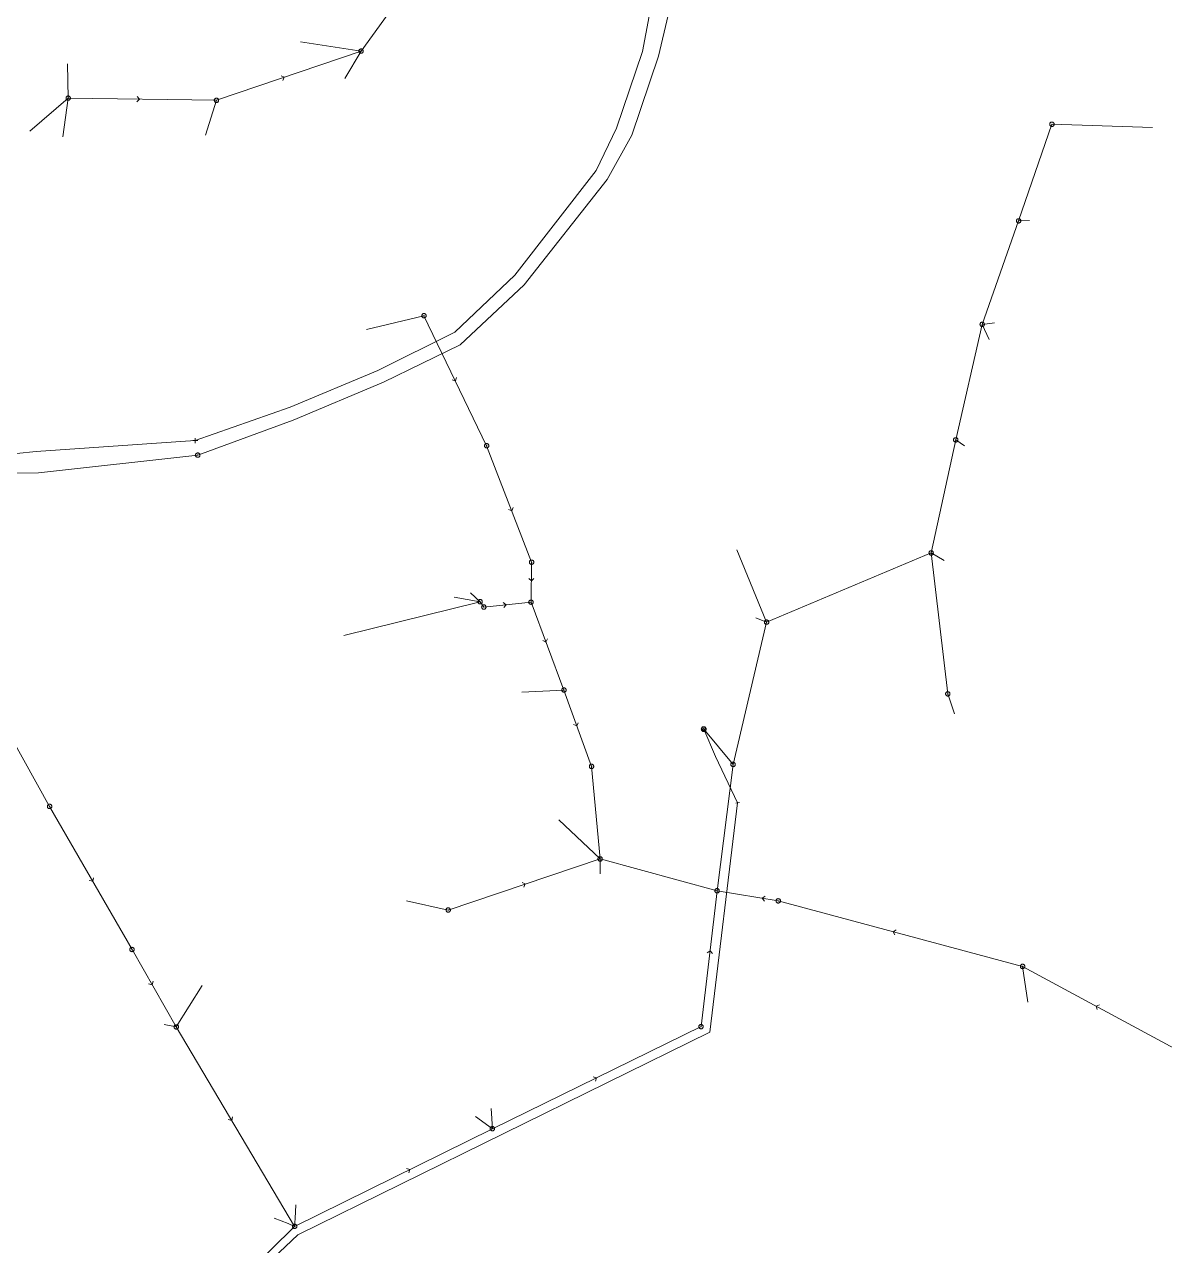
# Model space of a CAD drawing. Header units: metres. Extents: x 25504150 to 25508618, y 6694193 to 6702753.
# Drawn here: x 25507359.3 to 25507598.2, y 6699784.9 to 6700040.9 of the extents above; entities that cross this region are included whole.
import ezdxf

# ---------------------------------------------------------------- set-up
doc = ezdxf.new("R2010")
doc.units = ezdxf.units.M
for name, pattern in [('Paineviemariputket', [0]), ('Paineviemarivarusteet', [0]), ('Psewer_node', [0]), ('Sewer_node', [0]), ('Viemariputket', [0]), ('Viemarivarusteet', [0])]:
    doc.linetypes.add(name, pattern=pattern)
for name, color, linetype, lineweight in [('Paineviemariputket', 7, 'Paineviemariputket', 0), ('Paineviemarivarusteet', 7, 'Paineviemarivarusteet', 0), ('Psewer_node', 7, 'Psewer_node', 0), ('Sewer_node', 7, 'Sewer_node', 0), ('Viemariputket', 7, 'Viemariputket', 0), ('Viemarivarusteet', 7, 'Viemarivarusteet', 0)]:
    doc.layers.add(name, color=color, linetype=linetype, lineweight=lineweight)

msp = doc.modelspace()

# ---------------------------------------------------------------- linework, layer by layer
at = {"layer": 'Paineviemariputket', "color": 1, "linetype": 'Continuous', "lineweight": 15}
for points in [[(25507395.06, 6699953.69, 52.27), (25507414.95, 6699960.71, 0), (25507433.3, 6699968.37, 0), (25507449.44, 6699976.45, 0.32), (25507462.05, 6699988.36, 0.32), (25507479.06, 6700010.3, 0), (25507483.36, 6700019.2, 0), (25507488.78, 6700035.26, 0), (25507492.28, 6700053.85, 0), (25507493.59, 6700064.34, 0), (25507494.17, 6700072.51, 0), (25507496.57, 6700093.15, 0), (25507499.8, 6700111.58, 0), (25507504.94, 6700152.3, 0), (25507509.7, 6700172.82, 0), (25507521.06, 6700192.64, 0), (25507529.71, 6700206.07, 40.26)], [(25507395.58, 6699950.65, 47.49), (25507415.58, 6699957.96, 0), (25507434.49, 6699965.93, 0), (25507450.59, 6699973.75, 0), (25507463.98, 6699986.32, 50.5), (25507463.98, 6699986.32, 0), (25507481.38, 6700008.44, 0), (25507486.55, 6700017.69, 0), (25507492.14, 6700034.26, 0), (25507496.47, 6700052.74, 0), (25507498.53, 6700071.91, 0), (25507501.91, 6700091.27, 0), (25507505.33, 6700110.82, 0), (25507508.29, 6700133.05, 0), (25507510.62, 6700150.89, 0), (25507515.07, 6700170.86, 0), (25507522, 6700182.51, 0), (25507527.52, 6700189.43, 0)], [(25507233.38, 6699895.6, 47.81), (25507243.85, 6699899.39, 0), (25507255.07, 6699906.78, 0.32), (25507264.6, 6699912.88, 0), (25507278.41, 6699920.79, 0), (25507288.74, 6699926.71, 0), (25507300.72, 6699933.25, 0.32), (25507311.56, 6699939.23, 0.32), (25507318.25, 6699942.89, 0), (25507341.04, 6699949.28, 0), (25507361.69, 6699951.4, 0), (25507395.06, 6699953.69, 52.27)], [(25507102.72, 6699765.45, 0), (25507108.91, 6699787.22, 0), (25507125.72, 6699824.2, 0), (25507140.22, 6699840.6, 0), (25507157.37, 6699855.47, 0), (25507177.91, 6699866.81, 0), (25507190.47, 6699873.76, 0), (25507212.43, 6699882.82, 0), (25507221.53, 6699886.9, 0), (25507227.65, 6699889.58, 47.36), (25507230.94, 6699891.02, 0), (25507264.44, 6699908.12, 47.49), (25507270.13, 6699912.04, 0), (25507280.98, 6699919.52, 0), (25507300.56, 6699928.84, 0), (25507312.79, 6699935.78, 0), (25507319.99, 6699939.74, 0), (25507328.61, 6699942.52, 0), (25507341.04, 6699946.53, 0), (25507351.62, 6699946.72, 0), (25507355.24, 6699946.86, 0), (25507362.21, 6699946.91, 0), (25507395.58, 6699950.65, 0)], [(25507501.61, 6699893.21, -45.72), (25507504.06, 6699887.48, 0), (25507508.72, 6699877.76, 0)], [(25507363.88, 6699352.1, 48.2), (25507380, 6699367.97, 0), (25507402.26, 6699403.8, 0), (25507403.92, 6699433.16, 0), (25507397.81, 6699476.46, 0), (25507398.26, 6699480.4, 0), (25507389.92, 6699537.78, 0), (25507383.1, 6699572.03, 0), (25507397.74, 6699605.04, 0), (25507387.76, 6699652.3, 0), (25507392.82, 6699694.36, 0), (25507397.68, 6699734.84, 0), (25507402.36, 6699773.8, 0), (25507416.56, 6699787.21, 0), (25507502.89, 6699829.72, 0), (25507508.72, 6699877.76, 1.5)]]:
    msp.add_polyline3d(points, dxfattribs=at)
at = {"layer": 'Paineviemarivarusteet', "color": 32, "true_color": 0xb46600}
for p in [(25507395.58, 6699950.65), (25507501.61, 6699893.21)]:
    msp.add_point(p, dxfattribs=at)
at = {"layer": 'Paineviemarivarusteet', "color": 1}
msp.add_point((25507508.72, 6699877.76, 1.5), dxfattribs=at)
at = {"layer": 'Psewer_node', "color": 14, "linetype": 'Continuous', "true_color": 0xa60000}
for p, q in [((25507501.16, 6699893.43), (25507502.03, 6699893.49)), ((25507501.64, 6699892.71), (25507501.16, 6699893.43)), ((25507502.03, 6699893.49), (25507501.64, 6699892.71))]:
    msp.add_line(p, q, dxfattribs=at)
at = {"layer": 'Psewer_node', "color": 18, "linetype": 'Continuous', "true_color": 0x4c0000}
msp.add_line((25507509.09, 6699877.82, 1.5), (25507508.35, 6699877.7, 1.5), dxfattribs=at)
at = {"layer": 'Psewer_node', "color": 18, "linetype": 'Continuous', "true_color": 0x4c0000, "flags": 128}
msp.add_lwpolyline([(25507396.04, 6699950.65), (25507396.03, 6699950.72), (25507396.02, 6699950.79), (25507395.99, 6699950.86), (25507395.95, 6699950.92), (25507395.91, 6699950.98), (25507395.85, 6699951.02), (25507395.79, 6699951.06), (25507395.72, 6699951.09), (25507395.65, 6699951.1), (25507395.58, 6699951.11), (25507395.51, 6699951.1), (25507395.44, 6699951.09), (25507395.37, 6699951.06), (25507395.31, 6699951.02), (25507395.25, 6699950.98), (25507395.21, 6699950.92), (25507395.17, 6699950.86), (25507395.14, 6699950.79), (25507395.13, 6699950.72), (25507395.12, 6699950.65), (25507395.13, 6699950.58), (25507395.14, 6699950.51), (25507395.17, 6699950.44), (25507395.21, 6699950.38), (25507395.25, 6699950.32), (25507395.31, 6699950.28), (25507395.37, 6699950.24), (25507395.44, 6699950.21), (25507395.51, 6699950.2), (25507395.58, 6699950.19), (25507395.65, 6699950.2), (25507395.72, 6699950.21), (25507395.79, 6699950.24), (25507395.85, 6699950.28), (25507395.91, 6699950.32), (25507395.95, 6699950.38), (25507395.99, 6699950.44), (25507396.02, 6699950.51), (25507396.03, 6699950.58)], close=True, dxfattribs=at)
at = {"layer": 'Psewer_node', "color": 14, "linetype": 'Continuous', "true_color": 0xa60000, "flags": 128}
msp.add_lwpolyline([(25507502.11, 6699893.21), (25507502.1, 6699893.29), (25507502.09, 6699893.36), (25507502.06, 6699893.44), (25507502.01, 6699893.5), (25507501.96, 6699893.56), (25507501.9, 6699893.61), (25507501.84, 6699893.66), (25507501.76, 6699893.69), (25507501.69, 6699893.7), (25507501.61, 6699893.71), (25507501.53, 6699893.7), (25507501.46, 6699893.69), (25507501.38, 6699893.66), (25507501.32, 6699893.61), (25507501.26, 6699893.56), (25507501.21, 6699893.5), (25507501.16, 6699893.44), (25507501.13, 6699893.36), (25507501.12, 6699893.29), (25507501.11, 6699893.21), (25507501.12, 6699893.13), (25507501.13, 6699893.06), (25507501.16, 6699892.98), (25507501.21, 6699892.92), (25507501.26, 6699892.86), (25507501.32, 6699892.81), (25507501.38, 6699892.76), (25507501.46, 6699892.73), (25507501.53, 6699892.72), (25507501.61, 6699892.71), (25507501.69, 6699892.72), (25507501.76, 6699892.73), (25507501.84, 6699892.76), (25507501.9, 6699892.81), (25507501.96, 6699892.86), (25507502.01, 6699892.92), (25507502.06, 6699892.98), (25507502.09, 6699893.06), (25507502.1, 6699893.13)], close=True, dxfattribs=at)
at = {"layer": 'Sewer_node', "color": 46, "linetype": 'Continuous', "true_color": 0x7f5f00}
for p, q in [((25507395.05, 6699954.19, 52.27), (25507395.07, 6699953.14, 52.27)), ((25507395.59, 6699953.71, 52.27), (25507394.54, 6699953.69, 52.27))]:
    msp.add_line(p, q, dxfattribs=at)
at = {"layer": 'Sewer_node', "color": 46, "linetype": 'Continuous', "true_color": 0x7f5f00, "flags": 128}
for points, elevation in [([(25507430.25, 6700035.33), (25507430.24, 6700035.4), (25507430.23, 6700035.47), (25507430.2, 6700035.54), (25507430.16, 6700035.6), (25507430.12, 6700035.66), (25507430.06, 6700035.7), (25507430, 6700035.74), (25507429.93, 6700035.77), (25507429.86, 6700035.78), (25507429.79, 6700035.79), (25507429.72, 6700035.78), (25507429.65, 6700035.77), (25507429.58, 6700035.74), (25507429.52, 6700035.7), (25507429.46, 6700035.66), (25507429.42, 6700035.6), (25507429.38, 6700035.54), (25507429.35, 6700035.47), (25507429.34, 6700035.4), (25507429.33, 6700035.33), (25507429.34, 6700035.26), (25507429.35, 6700035.19), (25507429.38, 6700035.12), (25507429.42, 6700035.06), (25507429.46, 6700035), (25507429.52, 6700034.96), (25507429.58, 6700034.92), (25507429.65, 6700034.89), (25507429.72, 6700034.88), (25507429.79, 6700034.87), (25507429.86, 6700034.88), (25507429.93, 6700034.89), (25507430, 6700034.92), (25507430.06, 6700034.96), (25507430.12, 6700035), (25507430.16, 6700035.06), (25507430.2, 6700035.12), (25507430.23, 6700035.19), (25507430.24, 6700035.26)], 100), ([(25507368.89, 6700025.48), (25507368.88, 6700025.55), (25507368.87, 6700025.62), (25507368.84, 6700025.69), (25507368.8, 6700025.75), (25507368.76, 6700025.81), (25507368.7, 6700025.85), (25507368.64, 6700025.89), (25507368.57, 6700025.92), (25507368.5, 6700025.93), (25507368.43, 6700025.94), (25507368.36, 6700025.93), (25507368.29, 6700025.92), (25507368.22, 6700025.89), (25507368.16, 6700025.85), (25507368.1, 6700025.81), (25507368.06, 6700025.75), (25507368.02, 6700025.69), (25507367.99, 6700025.62), (25507367.98, 6700025.55), (25507367.97, 6700025.48), (25507367.98, 6700025.41), (25507367.99, 6700025.34), (25507368.02, 6700025.27), (25507368.06, 6700025.21), (25507368.1, 6700025.15), (25507368.16, 6700025.11), (25507368.22, 6700025.07), (25507368.29, 6700025.04), (25507368.36, 6700025.03), (25507368.43, 6700025.02), (25507368.5, 6700025.03), (25507368.57, 6700025.04), (25507368.64, 6700025.07), (25507368.7, 6700025.11), (25507368.76, 6700025.15), (25507368.8, 6700025.21), (25507368.84, 6700025.27), (25507368.87, 6700025.34), (25507368.88, 6700025.41)], 100), ([(25507399.96, 6700025.02), (25507399.95, 6700025.09), (25507399.94, 6700025.16), (25507399.91, 6700025.23), (25507399.87, 6700025.29), (25507399.83, 6700025.35), (25507399.77, 6700025.39), (25507399.71, 6700025.43), (25507399.64, 6700025.46), (25507399.57, 6700025.47), (25507399.5, 6700025.48), (25507399.43, 6700025.47), (25507399.36, 6700025.46), (25507399.29, 6700025.43), (25507399.23, 6700025.39), (25507399.17, 6700025.35), (25507399.13, 6700025.29), (25507399.09, 6700025.23), (25507399.06, 6700025.16), (25507399.05, 6700025.09), (25507399.04, 6700025.02), (25507399.05, 6700024.95), (25507399.06, 6700024.88), (25507399.09, 6700024.81), (25507399.13, 6700024.75), (25507399.17, 6700024.69), (25507399.23, 6700024.65), (25507399.29, 6700024.61), (25507399.36, 6700024.58), (25507399.43, 6700024.57), (25507399.5, 6700024.56), (25507399.57, 6700024.57), (25507399.64, 6700024.58), (25507399.71, 6700024.61), (25507399.77, 6700024.65), (25507399.83, 6700024.69), (25507399.87, 6700024.75), (25507399.91, 6700024.81), (25507399.94, 6700024.88), (25507399.95, 6700024.95)], 100), ([(25507575.04, 6700020), (25507575.03, 6700020.07), (25507575.02, 6700020.14), (25507574.99, 6700020.21), (25507574.95, 6700020.27), (25507574.91, 6700020.33), (25507574.85, 6700020.37), (25507574.79, 6700020.41), (25507574.72, 6700020.44), (25507574.65, 6700020.45), (25507574.58, 6700020.46), (25507574.51, 6700020.45), (25507574.44, 6700020.44), (25507574.37, 6700020.41), (25507574.31, 6700020.37), (25507574.25, 6700020.33), (25507574.21, 6700020.27), (25507574.17, 6700020.21), (25507574.14, 6700020.14), (25507574.13, 6700020.07), (25507574.12, 6700020), (25507574.13, 6700019.93), (25507574.14, 6700019.86), (25507574.17, 6700019.79), (25507574.21, 6700019.73), (25507574.25, 6700019.67), (25507574.31, 6700019.63), (25507574.37, 6700019.59), (25507574.44, 6700019.56), (25507574.51, 6700019.55), (25507574.58, 6700019.54), (25507574.65, 6700019.55), (25507574.72, 6700019.56), (25507574.79, 6700019.59), (25507574.85, 6700019.63), (25507574.91, 6700019.67), (25507574.95, 6700019.73), (25507574.99, 6700019.79), (25507575.02, 6700019.86), (25507575.03, 6700019.93)], 45.11), ([(25507568.07, 6699999.75), (25507568.06, 6699999.82), (25507568.05, 6699999.89), (25507568.02, 6699999.96), (25507567.98, 6700000.02), (25507567.94, 6700000.08), (25507567.88, 6700000.12), (25507567.82, 6700000.16), (25507567.75, 6700000.19), (25507567.68, 6700000.2), (25507567.61, 6700000.21), (25507567.54, 6700000.2), (25507567.47, 6700000.19), (25507567.4, 6700000.16), (25507567.34, 6700000.12), (25507567.28, 6700000.08), (25507567.24, 6700000.02), (25507567.2, 6699999.96), (25507567.17, 6699999.89), (25507567.16, 6699999.82), (25507567.15, 6699999.75), (25507567.16, 6699999.68), (25507567.17, 6699999.61), (25507567.2, 6699999.54), (25507567.24, 6699999.48), (25507567.28, 6699999.42), (25507567.34, 6699999.38), (25507567.4, 6699999.34), (25507567.47, 6699999.31), (25507567.54, 6699999.3), (25507567.61, 6699999.29), (25507567.68, 6699999.3), (25507567.75, 6699999.31), (25507567.82, 6699999.34), (25507567.88, 6699999.38), (25507567.94, 6699999.42), (25507567.98, 6699999.48), (25507568.02, 6699999.54), (25507568.05, 6699999.61), (25507568.06, 6699999.68)], 43.63), ([(25507443.45, 6699979.86), (25507443.44, 6699979.93), (25507443.43, 6699980), (25507443.4, 6699980.07), (25507443.36, 6699980.13), (25507443.32, 6699980.19), (25507443.26, 6699980.23), (25507443.2, 6699980.27), (25507443.13, 6699980.3), (25507443.06, 6699980.31), (25507442.99, 6699980.32), (25507442.92, 6699980.31), (25507442.85, 6699980.3), (25507442.78, 6699980.27), (25507442.72, 6699980.23), (25507442.66, 6699980.19), (25507442.62, 6699980.13), (25507442.58, 6699980.07), (25507442.55, 6699980), (25507442.54, 6699979.93), (25507442.53, 6699979.86), (25507442.54, 6699979.79), (25507442.55, 6699979.72), (25507442.58, 6699979.65), (25507442.62, 6699979.59), (25507442.66, 6699979.53), (25507442.72, 6699979.49), (25507442.78, 6699979.45), (25507442.85, 6699979.42), (25507442.92, 6699979.41), (25507442.99, 6699979.4), (25507443.06, 6699979.41), (25507443.13, 6699979.42), (25507443.2, 6699979.45), (25507443.26, 6699979.49), (25507443.32, 6699979.53), (25507443.36, 6699979.59), (25507443.4, 6699979.65), (25507443.43, 6699979.72), (25507443.44, 6699979.79)], 100), ([(25507560.43, 6699978.06), (25507560.42, 6699978.13), (25507560.41, 6699978.2), (25507560.38, 6699978.27), (25507560.34, 6699978.33), (25507560.3, 6699978.39), (25507560.24, 6699978.43), (25507560.18, 6699978.47), (25507560.11, 6699978.5), (25507560.04, 6699978.51), (25507559.97, 6699978.52), (25507559.9, 6699978.51), (25507559.83, 6699978.5), (25507559.76, 6699978.47), (25507559.7, 6699978.43), (25507559.64, 6699978.39), (25507559.6, 6699978.33), (25507559.56, 6699978.27), (25507559.53, 6699978.2), (25507559.52, 6699978.13), (25507559.51, 6699978.06), (25507559.52, 6699977.99), (25507559.53, 6699977.92), (25507559.56, 6699977.85), (25507559.6, 6699977.79), (25507559.64, 6699977.73), (25507559.7, 6699977.69), (25507559.76, 6699977.65), (25507559.83, 6699977.62), (25507559.9, 6699977.61), (25507559.97, 6699977.6), (25507560.04, 6699977.61), (25507560.11, 6699977.62), (25507560.18, 6699977.65), (25507560.24, 6699977.69), (25507560.3, 6699977.73), (25507560.34, 6699977.79), (25507560.38, 6699977.85), (25507560.41, 6699977.92), (25507560.42, 6699977.99)], 42.84), ([(25507554.89, 6699953.84), (25507554.88, 6699953.91), (25507554.87, 6699953.98), (25507554.84, 6699954.05), (25507554.8, 6699954.11), (25507554.76, 6699954.17), (25507554.7, 6699954.21), (25507554.64, 6699954.25), (25507554.57, 6699954.28), (25507554.5, 6699954.29), (25507554.43, 6699954.3), (25507554.36, 6699954.29), (25507554.29, 6699954.28), (25507554.22, 6699954.25), (25507554.16, 6699954.21), (25507554.1, 6699954.17), (25507554.06, 6699954.11), (25507554.02, 6699954.05), (25507553.99, 6699953.98), (25507553.98, 6699953.91), (25507553.97, 6699953.84), (25507553.98, 6699953.77), (25507553.99, 6699953.7), (25507554.02, 6699953.63), (25507554.06, 6699953.57), (25507554.1, 6699953.51), (25507554.16, 6699953.47), (25507554.22, 6699953.43), (25507554.29, 6699953.4), (25507554.36, 6699953.39), (25507554.43, 6699953.38), (25507554.5, 6699953.39), (25507554.57, 6699953.4), (25507554.64, 6699953.43), (25507554.7, 6699953.47), (25507554.76, 6699953.51), (25507554.8, 6699953.57), (25507554.84, 6699953.63), (25507554.87, 6699953.7), (25507554.88, 6699953.77)], 43.15), ([(25507456.58, 6699952.62), (25507456.57, 6699952.69), (25507456.56, 6699952.76), (25507456.53, 6699952.83), (25507456.49, 6699952.89), (25507456.45, 6699952.95), (25507456.39, 6699952.99), (25507456.33, 6699953.03), (25507456.26, 6699953.06), (25507456.19, 6699953.07), (25507456.12, 6699953.08), (25507456.05, 6699953.07), (25507455.98, 6699953.06), (25507455.91, 6699953.03), (25507455.85, 6699952.99), (25507455.79, 6699952.95), (25507455.75, 6699952.89), (25507455.71, 6699952.83), (25507455.68, 6699952.76), (25507455.67, 6699952.69), (25507455.66, 6699952.62), (25507455.67, 6699952.55), (25507455.68, 6699952.48), (25507455.71, 6699952.41), (25507455.75, 6699952.35), (25507455.79, 6699952.29), (25507455.85, 6699952.25), (25507455.91, 6699952.21), (25507455.98, 6699952.18), (25507456.05, 6699952.17), (25507456.12, 6699952.16), (25507456.19, 6699952.17), (25507456.26, 6699952.18), (25507456.33, 6699952.21), (25507456.39, 6699952.25), (25507456.45, 6699952.29), (25507456.49, 6699952.35), (25507456.53, 6699952.41), (25507456.56, 6699952.48), (25507456.57, 6699952.55)], 100), ([(25507466, 6699928.2), (25507465.99, 6699928.27), (25507465.98, 6699928.34), (25507465.95, 6699928.41), (25507465.91, 6699928.47), (25507465.87, 6699928.53), (25507465.81, 6699928.57), (25507465.75, 6699928.61), (25507465.68, 6699928.64), (25507465.61, 6699928.65), (25507465.54, 6699928.66), (25507465.47, 6699928.65), (25507465.4, 6699928.64), (25507465.33, 6699928.61), (25507465.27, 6699928.57), (25507465.21, 6699928.53), (25507465.17, 6699928.47), (25507465.13, 6699928.41), (25507465.1, 6699928.34), (25507465.09, 6699928.27), (25507465.08, 6699928.2), (25507465.09, 6699928.13), (25507465.1, 6699928.06), (25507465.13, 6699927.99), (25507465.17, 6699927.93), (25507465.21, 6699927.87), (25507465.27, 6699927.83), (25507465.33, 6699927.79), (25507465.4, 6699927.76), (25507465.47, 6699927.75), (25507465.54, 6699927.74), (25507465.61, 6699927.75), (25507465.68, 6699927.76), (25507465.75, 6699927.79), (25507465.81, 6699927.83), (25507465.87, 6699927.87), (25507465.91, 6699927.93), (25507465.95, 6699927.99), (25507465.98, 6699928.06), (25507465.99, 6699928.13)], 100), ([(25507549.74, 6699930.14), (25507549.73, 6699930.21), (25507549.72, 6699930.28), (25507549.69, 6699930.35), (25507549.65, 6699930.41), (25507549.61, 6699930.47), (25507549.55, 6699930.51), (25507549.49, 6699930.55), (25507549.42, 6699930.58), (25507549.35, 6699930.59), (25507549.28, 6699930.6), (25507549.21, 6699930.59), (25507549.14, 6699930.58), (25507549.07, 6699930.55), (25507549.01, 6699930.51), (25507548.95, 6699930.47), (25507548.91, 6699930.41), (25507548.87, 6699930.35), (25507548.84, 6699930.28), (25507548.83, 6699930.21), (25507548.82, 6699930.14), (25507548.83, 6699930.07), (25507548.84, 6699930), (25507548.87, 6699929.93), (25507548.91, 6699929.87), (25507548.95, 6699929.81), (25507549.01, 6699929.77), (25507549.07, 6699929.73), (25507549.14, 6699929.7), (25507549.21, 6699929.69), (25507549.28, 6699929.68), (25507549.35, 6699929.69), (25507549.42, 6699929.7), (25507549.49, 6699929.73), (25507549.55, 6699929.77), (25507549.61, 6699929.81), (25507549.65, 6699929.87), (25507549.69, 6699929.93), (25507549.72, 6699930), (25507549.73, 6699930.07)], 43.74), ([(25507455.21, 6699919.91), (25507455.2, 6699919.98), (25507455.19, 6699920.05), (25507455.16, 6699920.12), (25507455.12, 6699920.18), (25507455.08, 6699920.24), (25507455.02, 6699920.28), (25507454.96, 6699920.32), (25507454.89, 6699920.35), (25507454.82, 6699920.36), (25507454.75, 6699920.37), (25507454.68, 6699920.36), (25507454.61, 6699920.35), (25507454.54, 6699920.32), (25507454.48, 6699920.28), (25507454.42, 6699920.24), (25507454.38, 6699920.18), (25507454.34, 6699920.12), (25507454.31, 6699920.05), (25507454.3, 6699919.98), (25507454.29, 6699919.91), (25507454.3, 6699919.84), (25507454.31, 6699919.77), (25507454.34, 6699919.7), (25507454.38, 6699919.64), (25507454.42, 6699919.58), (25507454.48, 6699919.54), (25507454.54, 6699919.5), (25507454.61, 6699919.47), (25507454.68, 6699919.46), (25507454.75, 6699919.45), (25507454.82, 6699919.46), (25507454.89, 6699919.47), (25507454.96, 6699919.5), (25507455.02, 6699919.54), (25507455.08, 6699919.58), (25507455.12, 6699919.64), (25507455.16, 6699919.7), (25507455.19, 6699919.77), (25507455.2, 6699919.84)], 49.02), ([(25507455.99, 6699918.8), (25507455.98, 6699918.87), (25507455.97, 6699918.94), (25507455.94, 6699919.01), (25507455.9, 6699919.07), (25507455.86, 6699919.13), (25507455.8, 6699919.17), (25507455.74, 6699919.21), (25507455.67, 6699919.24), (25507455.6, 6699919.25), (25507455.53, 6699919.26), (25507455.46, 6699919.25), (25507455.39, 6699919.24), (25507455.32, 6699919.21), (25507455.26, 6699919.17), (25507455.2, 6699919.13), (25507455.16, 6699919.07), (25507455.12, 6699919.01), (25507455.09, 6699918.94), (25507455.08, 6699918.87), (25507455.07, 6699918.8), (25507455.08, 6699918.73), (25507455.09, 6699918.66), (25507455.12, 6699918.59), (25507455.16, 6699918.53), (25507455.2, 6699918.47), (25507455.26, 6699918.43), (25507455.32, 6699918.39), (25507455.39, 6699918.36), (25507455.46, 6699918.35), (25507455.53, 6699918.34), (25507455.6, 6699918.35), (25507455.67, 6699918.36), (25507455.74, 6699918.39), (25507455.8, 6699918.43), (25507455.86, 6699918.47), (25507455.9, 6699918.53), (25507455.94, 6699918.59), (25507455.97, 6699918.66), (25507455.98, 6699918.73)], 49.65), ([(25507465.88, 6699919.82), (25507465.87, 6699919.89), (25507465.86, 6699919.96), (25507465.83, 6699920.03), (25507465.79, 6699920.09), (25507465.75, 6699920.15), (25507465.69, 6699920.19), (25507465.63, 6699920.23), (25507465.56, 6699920.26), (25507465.49, 6699920.27), (25507465.42, 6699920.28), (25507465.35, 6699920.27), (25507465.28, 6699920.26), (25507465.21, 6699920.23), (25507465.15, 6699920.19), (25507465.09, 6699920.15), (25507465.05, 6699920.09), (25507465.01, 6699920.03), (25507464.98, 6699919.96), (25507464.97, 6699919.89), (25507464.96, 6699919.82), (25507464.97, 6699919.75), (25507464.98, 6699919.68), (25507465.01, 6699919.61), (25507465.05, 6699919.55), (25507465.09, 6699919.49), (25507465.15, 6699919.45), (25507465.21, 6699919.41), (25507465.28, 6699919.38), (25507465.35, 6699919.37), (25507465.42, 6699919.36), (25507465.49, 6699919.37), (25507465.56, 6699919.38), (25507465.63, 6699919.41), (25507465.69, 6699919.45), (25507465.75, 6699919.49), (25507465.79, 6699919.55), (25507465.83, 6699919.61), (25507465.86, 6699919.68), (25507465.87, 6699919.75)], 100), ([(25507515.25, 6699915.64), (25507515.24, 6699915.71), (25507515.23, 6699915.78), (25507515.2, 6699915.85), (25507515.16, 6699915.91), (25507515.12, 6699915.97), (25507515.06, 6699916.01), (25507515, 6699916.05), (25507514.93, 6699916.08), (25507514.86, 6699916.09), (25507514.79, 6699916.1), (25507514.72, 6699916.09), (25507514.65, 6699916.08), (25507514.58, 6699916.05), (25507514.52, 6699916.01), (25507514.46, 6699915.97), (25507514.42, 6699915.91), (25507514.38, 6699915.85), (25507514.35, 6699915.78), (25507514.34, 6699915.71), (25507514.33, 6699915.64), (25507514.34, 6699915.57), (25507514.35, 6699915.5), (25507514.38, 6699915.43), (25507514.42, 6699915.37), (25507514.46, 6699915.31), (25507514.52, 6699915.27), (25507514.58, 6699915.23), (25507514.65, 6699915.2), (25507514.72, 6699915.19), (25507514.79, 6699915.18), (25507514.86, 6699915.19), (25507514.93, 6699915.2), (25507515, 6699915.23), (25507515.06, 6699915.27), (25507515.12, 6699915.31), (25507515.16, 6699915.37), (25507515.2, 6699915.43), (25507515.23, 6699915.5), (25507515.24, 6699915.57)], 43.59), ([(25507472.78, 6699901.41), (25507472.77, 6699901.48), (25507472.76, 6699901.55), (25507472.73, 6699901.62), (25507472.69, 6699901.68), (25507472.65, 6699901.74), (25507472.59, 6699901.78), (25507472.53, 6699901.82), (25507472.46, 6699901.85), (25507472.39, 6699901.86), (25507472.32, 6699901.87), (25507472.25, 6699901.86), (25507472.18, 6699901.85), (25507472.11, 6699901.82), (25507472.05, 6699901.78), (25507471.99, 6699901.74), (25507471.95, 6699901.68), (25507471.91, 6699901.62), (25507471.88, 6699901.55), (25507471.87, 6699901.48), (25507471.86, 6699901.41), (25507471.87, 6699901.34), (25507471.88, 6699901.27), (25507471.91, 6699901.2), (25507471.95, 6699901.14), (25507471.99, 6699901.08), (25507472.05, 6699901.04), (25507472.11, 6699901), (25507472.18, 6699900.97), (25507472.25, 6699900.96), (25507472.32, 6699900.95), (25507472.39, 6699900.96), (25507472.46, 6699900.97), (25507472.53, 6699901), (25507472.59, 6699901.04), (25507472.65, 6699901.08), (25507472.69, 6699901.14), (25507472.73, 6699901.2), (25507472.76, 6699901.27), (25507472.77, 6699901.34)], 47.48), ([(25507553.22, 6699900.6), (25507553.21, 6699900.67), (25507553.2, 6699900.74), (25507553.17, 6699900.81), (25507553.13, 6699900.87), (25507553.09, 6699900.93), (25507553.03, 6699900.97), (25507552.97, 6699901.01), (25507552.9, 6699901.04), (25507552.83, 6699901.05), (25507552.76, 6699901.06), (25507552.69, 6699901.05), (25507552.62, 6699901.04), (25507552.55, 6699901.01), (25507552.49, 6699900.97), (25507552.43, 6699900.93), (25507552.39, 6699900.87), (25507552.35, 6699900.81), (25507552.32, 6699900.74), (25507552.31, 6699900.67), (25507552.3, 6699900.6), (25507552.31, 6699900.53), (25507552.32, 6699900.46), (25507552.35, 6699900.39), (25507552.39, 6699900.33), (25507552.43, 6699900.27), (25507552.49, 6699900.23), (25507552.55, 6699900.19), (25507552.62, 6699900.16), (25507552.69, 6699900.15), (25507552.76, 6699900.14), (25507552.83, 6699900.15), (25507552.9, 6699900.16), (25507552.97, 6699900.19), (25507553.03, 6699900.23), (25507553.09, 6699900.27), (25507553.13, 6699900.33), (25507553.17, 6699900.39), (25507553.2, 6699900.46), (25507553.21, 6699900.53)], 45.12), ([(25507478.56, 6699885.39), (25507478.55, 6699885.46), (25507478.54, 6699885.53), (25507478.51, 6699885.6), (25507478.47, 6699885.66), (25507478.43, 6699885.72), (25507478.37, 6699885.76), (25507478.31, 6699885.8), (25507478.24, 6699885.83), (25507478.17, 6699885.84), (25507478.1, 6699885.85), (25507478.03, 6699885.84), (25507477.96, 6699885.83), (25507477.89, 6699885.8), (25507477.83, 6699885.76), (25507477.77, 6699885.72), (25507477.73, 6699885.66), (25507477.69, 6699885.6), (25507477.66, 6699885.53), (25507477.65, 6699885.46), (25507477.64, 6699885.39), (25507477.65, 6699885.32), (25507477.66, 6699885.25), (25507477.69, 6699885.18), (25507477.73, 6699885.12), (25507477.77, 6699885.06), (25507477.83, 6699885.02), (25507477.89, 6699884.98), (25507477.96, 6699884.95), (25507478.03, 6699884.94), (25507478.1, 6699884.93), (25507478.17, 6699884.94), (25507478.24, 6699884.95), (25507478.31, 6699884.98), (25507478.37, 6699885.02), (25507478.43, 6699885.06), (25507478.47, 6699885.12), (25507478.51, 6699885.18), (25507478.54, 6699885.25), (25507478.55, 6699885.32)], 46.53), ([(25507508.23, 6699885.81), (25507508.22, 6699885.88), (25507508.21, 6699885.96), (25507508.18, 6699886.02), (25507508.14, 6699886.09), (25507508.09, 6699886.14), (25507508.04, 6699886.19), (25507507.97, 6699886.23), (25507507.91, 6699886.26), (25507507.83, 6699886.27), (25507507.76, 6699886.28), (25507507.69, 6699886.27), (25507507.61, 6699886.26), (25507507.55, 6699886.23), (25507507.48, 6699886.19), (25507507.43, 6699886.14), (25507507.38, 6699886.09), (25507507.34, 6699886.02), (25507507.31, 6699885.96), (25507507.3, 6699885.88), (25507507.29, 6699885.81), (25507507.3, 6699885.74), (25507507.31, 6699885.66), (25507507.34, 6699885.6), (25507507.38, 6699885.53), (25507507.43, 6699885.48), (25507507.48, 6699885.43), (25507507.55, 6699885.39), (25507507.61, 6699885.36), (25507507.69, 6699885.35), (25507507.76, 6699885.34), (25507507.83, 6699885.35), (25507507.91, 6699885.36), (25507507.97, 6699885.39), (25507508.04, 6699885.43), (25507508.09, 6699885.48), (25507508.14, 6699885.53), (25507508.18, 6699885.6), (25507508.21, 6699885.66), (25507508.22, 6699885.74)], 45.68), ([(25507365, 6699877.01), (25507364.99, 6699877.08), (25507364.98, 6699877.16), (25507364.95, 6699877.22), (25507364.91, 6699877.29), (25507364.86, 6699877.34), (25507364.81, 6699877.39), (25507364.74, 6699877.43), (25507364.68, 6699877.46), (25507364.6, 6699877.47), (25507364.53, 6699877.48), (25507364.46, 6699877.47), (25507364.38, 6699877.46), (25507364.32, 6699877.43), (25507364.25, 6699877.39), (25507364.2, 6699877.34), (25507364.15, 6699877.29), (25507364.11, 6699877.22), (25507364.08, 6699877.16), (25507364.07, 6699877.08), (25507364.06, 6699877.01), (25507364.07, 6699876.94), (25507364.08, 6699876.86), (25507364.11, 6699876.8), (25507364.15, 6699876.73), (25507364.2, 6699876.68), (25507364.25, 6699876.63), (25507364.32, 6699876.59), (25507364.38, 6699876.56), (25507364.46, 6699876.55), (25507364.53, 6699876.54), (25507364.6, 6699876.55), (25507364.68, 6699876.56), (25507364.74, 6699876.59), (25507364.81, 6699876.63), (25507364.86, 6699876.68), (25507364.91, 6699876.73), (25507364.95, 6699876.8), (25507364.98, 6699876.86), (25507364.99, 6699876.94)], 100), ([(25507480.36, 6699866), (25507480.35, 6699866.07), (25507480.34, 6699866.14), (25507480.31, 6699866.21), (25507480.27, 6699866.27), (25507480.23, 6699866.33), (25507480.17, 6699866.37), (25507480.11, 6699866.41), (25507480.04, 6699866.44), (25507479.97, 6699866.45), (25507479.9, 6699866.46), (25507479.83, 6699866.45), (25507479.76, 6699866.44), (25507479.69, 6699866.41), (25507479.63, 6699866.37), (25507479.57, 6699866.33), (25507479.53, 6699866.27), (25507479.49, 6699866.21), (25507479.46, 6699866.14), (25507479.45, 6699866.07), (25507479.44, 6699866), (25507479.45, 6699865.93), (25507479.46, 6699865.86), (25507479.49, 6699865.79), (25507479.53, 6699865.73), (25507479.57, 6699865.67), (25507479.63, 6699865.63), (25507479.69, 6699865.59), (25507479.76, 6699865.56), (25507479.83, 6699865.55), (25507479.9, 6699865.54), (25507479.97, 6699865.55), (25507480.04, 6699865.56), (25507480.11, 6699865.59), (25507480.17, 6699865.63), (25507480.23, 6699865.67), (25507480.27, 6699865.73), (25507480.31, 6699865.79), (25507480.34, 6699865.86), (25507480.35, 6699865.93)], 45.63), ([(25507504.87, 6699859.33), (25507504.86, 6699859.4), (25507504.85, 6699859.47), (25507504.82, 6699859.54), (25507504.78, 6699859.6), (25507504.74, 6699859.66), (25507504.68, 6699859.7), (25507504.62, 6699859.74), (25507504.55, 6699859.77), (25507504.48, 6699859.78), (25507504.41, 6699859.79), (25507504.34, 6699859.78), (25507504.27, 6699859.77), (25507504.2, 6699859.74), (25507504.14, 6699859.7), (25507504.08, 6699859.66), (25507504.04, 6699859.6), (25507504, 6699859.54), (25507503.97, 6699859.47), (25507503.96, 6699859.4), (25507503.95, 6699859.33), (25507503.96, 6699859.26), (25507503.97, 6699859.19), (25507504, 6699859.12), (25507504.04, 6699859.06), (25507504.08, 6699859), (25507504.14, 6699858.96), (25507504.2, 6699858.92), (25507504.27, 6699858.89), (25507504.34, 6699858.88), (25507504.41, 6699858.87), (25507504.48, 6699858.88), (25507504.55, 6699858.89), (25507504.62, 6699858.92), (25507504.68, 6699858.96), (25507504.74, 6699859), (25507504.78, 6699859.06), (25507504.82, 6699859.12), (25507504.85, 6699859.19), (25507504.86, 6699859.26)], 45.38), ([(25507517.69, 6699857.21), (25507517.68, 6699857.28), (25507517.67, 6699857.35), (25507517.64, 6699857.42), (25507517.6, 6699857.48), (25507517.56, 6699857.54), (25507517.5, 6699857.58), (25507517.44, 6699857.62), (25507517.37, 6699857.65), (25507517.3, 6699857.66), (25507517.23, 6699857.67), (25507517.16, 6699857.66), (25507517.09, 6699857.65), (25507517.02, 6699857.62), (25507516.96, 6699857.58), (25507516.9, 6699857.54), (25507516.86, 6699857.48), (25507516.82, 6699857.42), (25507516.79, 6699857.35), (25507516.78, 6699857.28), (25507516.77, 6699857.21), (25507516.78, 6699857.14), (25507516.79, 6699857.07), (25507516.82, 6699857), (25507516.86, 6699856.94), (25507516.9, 6699856.88), (25507516.96, 6699856.84), (25507517.02, 6699856.8), (25507517.09, 6699856.77), (25507517.16, 6699856.76), (25507517.23, 6699856.75), (25507517.3, 6699856.76), (25507517.37, 6699856.77), (25507517.44, 6699856.8), (25507517.5, 6699856.84), (25507517.56, 6699856.88), (25507517.6, 6699856.94), (25507517.64, 6699857), (25507517.67, 6699857.07), (25507517.68, 6699857.14)], 45.16), ([(25507448.53, 6699855.29), (25507448.52, 6699855.36), (25507448.51, 6699855.43), (25507448.48, 6699855.5), (25507448.44, 6699855.56), (25507448.4, 6699855.62), (25507448.34, 6699855.66), (25507448.28, 6699855.7), (25507448.21, 6699855.73), (25507448.14, 6699855.74), (25507448.07, 6699855.75), (25507448, 6699855.74), (25507447.93, 6699855.73), (25507447.86, 6699855.7), (25507447.8, 6699855.66), (25507447.74, 6699855.62), (25507447.7, 6699855.56), (25507447.66, 6699855.5), (25507447.63, 6699855.43), (25507447.62, 6699855.36), (25507447.61, 6699855.29), (25507447.62, 6699855.22), (25507447.63, 6699855.15), (25507447.66, 6699855.08), (25507447.7, 6699855.02), (25507447.74, 6699854.96), (25507447.8, 6699854.92), (25507447.86, 6699854.88), (25507447.93, 6699854.85), (25507448, 6699854.84), (25507448.07, 6699854.83), (25507448.14, 6699854.84), (25507448.21, 6699854.85), (25507448.28, 6699854.88), (25507448.34, 6699854.92), (25507448.4, 6699854.96), (25507448.44, 6699855.02), (25507448.48, 6699855.08), (25507448.51, 6699855.15), (25507448.52, 6699855.22)], 46.26), ([(25507382.26, 6699847.01), (25507382.25, 6699847.08), (25507382.24, 6699847.15), (25507382.21, 6699847.22), (25507382.17, 6699847.28), (25507382.13, 6699847.34), (25507382.07, 6699847.38), (25507382.01, 6699847.42), (25507381.94, 6699847.45), (25507381.87, 6699847.46), (25507381.8, 6699847.47), (25507381.73, 6699847.46), (25507381.66, 6699847.45), (25507381.59, 6699847.42), (25507381.53, 6699847.38), (25507381.47, 6699847.34), (25507381.43, 6699847.28), (25507381.39, 6699847.22), (25507381.36, 6699847.15), (25507381.35, 6699847.08), (25507381.34, 6699847.01), (25507381.35, 6699846.94), (25507381.36, 6699846.87), (25507381.39, 6699846.8), (25507381.43, 6699846.74), (25507381.47, 6699846.68), (25507381.53, 6699846.64), (25507381.59, 6699846.6), (25507381.66, 6699846.57), (25507381.73, 6699846.56), (25507381.8, 6699846.55), (25507381.87, 6699846.56), (25507381.94, 6699846.57), (25507382.01, 6699846.6), (25507382.07, 6699846.64), (25507382.13, 6699846.68), (25507382.17, 6699846.74), (25507382.21, 6699846.8), (25507382.24, 6699846.87), (25507382.25, 6699846.94)], 100), ([(25507568.9, 6699843.47), (25507568.89, 6699843.54), (25507568.88, 6699843.61), (25507568.85, 6699843.68), (25507568.81, 6699843.74), (25507568.77, 6699843.8), (25507568.71, 6699843.84), (25507568.65, 6699843.88), (25507568.58, 6699843.91), (25507568.51, 6699843.92), (25507568.44, 6699843.93), (25507568.37, 6699843.92), (25507568.3, 6699843.91), (25507568.23, 6699843.88), (25507568.17, 6699843.84), (25507568.11, 6699843.8), (25507568.07, 6699843.74), (25507568.03, 6699843.68), (25507568, 6699843.61), (25507567.99, 6699843.54), (25507567.98, 6699843.47), (25507567.99, 6699843.4), (25507568, 6699843.33), (25507568.03, 6699843.26), (25507568.07, 6699843.2), (25507568.11, 6699843.14), (25507568.17, 6699843.1), (25507568.23, 6699843.06), (25507568.3, 6699843.03), (25507568.37, 6699843.02), (25507568.44, 6699843.01), (25507568.51, 6699843.02), (25507568.58, 6699843.03), (25507568.65, 6699843.06), (25507568.71, 6699843.1), (25507568.77, 6699843.14), (25507568.81, 6699843.2), (25507568.85, 6699843.26), (25507568.88, 6699843.33), (25507568.89, 6699843.4)], 46.23), ([(25507391.53, 6699830.79), (25507391.52, 6699830.86), (25507391.51, 6699830.93), (25507391.48, 6699831), (25507391.44, 6699831.06), (25507391.4, 6699831.12), (25507391.34, 6699831.16), (25507391.28, 6699831.2), (25507391.21, 6699831.23), (25507391.14, 6699831.24), (25507391.07, 6699831.25), (25507391, 6699831.24), (25507390.93, 6699831.23), (25507390.86, 6699831.2), (25507390.8, 6699831.16), (25507390.74, 6699831.12), (25507390.7, 6699831.06), (25507390.66, 6699831), (25507390.63, 6699830.93), (25507390.62, 6699830.86), (25507390.61, 6699830.79), (25507390.62, 6699830.72), (25507390.63, 6699830.65), (25507390.66, 6699830.58), (25507390.7, 6699830.52), (25507390.74, 6699830.46), (25507390.8, 6699830.42), (25507390.86, 6699830.38), (25507390.93, 6699830.35), (25507391, 6699830.34), (25507391.07, 6699830.33), (25507391.14, 6699830.34), (25507391.21, 6699830.35), (25507391.28, 6699830.38), (25507391.34, 6699830.42), (25507391.4, 6699830.46), (25507391.44, 6699830.52), (25507391.48, 6699830.58), (25507391.51, 6699830.65), (25507391.52, 6699830.72)], 45.49), ([(25507501.51, 6699830.85), (25507501.5, 6699830.92), (25507501.49, 6699830.99), (25507501.46, 6699831.06), (25507501.42, 6699831.12), (25507501.38, 6699831.18), (25507501.32, 6699831.22), (25507501.26, 6699831.26), (25507501.19, 6699831.29), (25507501.12, 6699831.3), (25507501.05, 6699831.31), (25507500.98, 6699831.3), (25507500.91, 6699831.29), (25507500.84, 6699831.26), (25507500.78, 6699831.22), (25507500.72, 6699831.18), (25507500.68, 6699831.12), (25507500.64, 6699831.06), (25507500.61, 6699830.99), (25507500.6, 6699830.92), (25507500.59, 6699830.85), (25507500.6, 6699830.78), (25507500.61, 6699830.71), (25507500.64, 6699830.64), (25507500.68, 6699830.58), (25507500.72, 6699830.52), (25507500.78, 6699830.48), (25507500.84, 6699830.44), (25507500.91, 6699830.41), (25507500.98, 6699830.4), (25507501.05, 6699830.39), (25507501.12, 6699830.4), (25507501.19, 6699830.41), (25507501.26, 6699830.44), (25507501.32, 6699830.48), (25507501.38, 6699830.52), (25507501.42, 6699830.58), (25507501.46, 6699830.64), (25507501.49, 6699830.71), (25507501.5, 6699830.78)], 44.31), ([(25507457.79, 6699809.45), (25507457.78, 6699809.52), (25507457.77, 6699809.59), (25507457.74, 6699809.66), (25507457.7, 6699809.72), (25507457.66, 6699809.78), (25507457.6, 6699809.82), (25507457.54, 6699809.86), (25507457.47, 6699809.89), (25507457.4, 6699809.9), (25507457.33, 6699809.91), (25507457.26, 6699809.9), (25507457.19, 6699809.89), (25507457.12, 6699809.86), (25507457.06, 6699809.82), (25507457, 6699809.78), (25507456.96, 6699809.72), (25507456.92, 6699809.66), (25507456.89, 6699809.59), (25507456.88, 6699809.52), (25507456.87, 6699809.45), (25507456.88, 6699809.38), (25507456.89, 6699809.31), (25507456.92, 6699809.24), (25507456.96, 6699809.18), (25507457, 6699809.12), (25507457.06, 6699809.08), (25507457.12, 6699809.04), (25507457.19, 6699809.01), (25507457.26, 6699809), (25507457.33, 6699808.99), (25507457.4, 6699809), (25507457.47, 6699809.01), (25507457.54, 6699809.04), (25507457.6, 6699809.08), (25507457.66, 6699809.12), (25507457.7, 6699809.18), (25507457.74, 6699809.24), (25507457.77, 6699809.31), (25507457.78, 6699809.38)], 44.42), ([(25507416.33, 6699788.98), (25507416.32, 6699789.05), (25507416.31, 6699789.12), (25507416.28, 6699789.19), (25507416.24, 6699789.25), (25507416.2, 6699789.31), (25507416.14, 6699789.35), (25507416.08, 6699789.39), (25507416.01, 6699789.42), (25507415.94, 6699789.43), (25507415.87, 6699789.44), (25507415.8, 6699789.43), (25507415.73, 6699789.42), (25507415.66, 6699789.39), (25507415.6, 6699789.35), (25507415.54, 6699789.31), (25507415.5, 6699789.25), (25507415.46, 6699789.19), (25507415.43, 6699789.12), (25507415.42, 6699789.05), (25507415.41, 6699788.98), (25507415.42, 6699788.91), (25507415.43, 6699788.84), (25507415.46, 6699788.77), (25507415.5, 6699788.71), (25507415.54, 6699788.65), (25507415.6, 6699788.61), (25507415.66, 6699788.57), (25507415.73, 6699788.54), (25507415.8, 6699788.53), (25507415.87, 6699788.52), (25507415.94, 6699788.53), (25507416.01, 6699788.54), (25507416.08, 6699788.57), (25507416.14, 6699788.61), (25507416.2, 6699788.65), (25507416.24, 6699788.71), (25507416.28, 6699788.77), (25507416.31, 6699788.84), (25507416.32, 6699788.91)], 44.35)]:
    msp.add_lwpolyline(points, close=True, dxfattribs=dict(at, elevation=elevation))
for points in [[(25507413.39, 6700029.18), (25507413.71, 6700029.86), (25507413.04, 6700030.18)], [(25507382.84, 6700024.73), (25507383.37, 6700025.26), (25507382.86, 6700025.79)], [(25507448.86, 6699966.43), (25507449.57, 6699966.19), (25507449.82, 6699966.89)], [(25507460.69, 6699939.27), (25507461.38, 6699938.97), (25507461.68, 6699939.65)], [(25507464.96, 6699924.8), (25507465.49, 6699924.27), (25507466.02, 6699924.79)], [(25507459.72, 6699918.69), (25507460.18, 6699919.29), (25507459.59, 6699919.75)], [(25507467.86, 6699911.76), (25507468.55, 6699911.47), (25507468.84, 6699912.15)], [(25507474.33, 6699894.17), (25507475.02, 6699893.88), (25507475.32, 6699894.55)], [(25507372.85, 6699861.5), (25507373.57, 6699861.31), (25507373.76, 6699862.02)], [(25507463.91, 6699860.08), (25507464.21, 6699860.76), (25507463.54, 6699861.08)], [(25507514.49, 6699858.2), (25507513.89, 6699857.76), (25507514.32, 6699857.16)], [(25507541.96, 6699851.13), (25507541.31, 6699850.75), (25507541.68, 6699850.11)], [(25507503.42, 6699846.18), (25507502.94, 6699846.75), (25507502.36, 6699846.29)], [(25507385.29, 6699839.83), (25507386.01, 6699839.64), (25507386.21, 6699840.36)], [(25507584.55, 6699835.39), (25507583.83, 6699835.16), (25507584.05, 6699834.45)], [(25507478.94, 6699819.38), (25507479.16, 6699820.1), (25507478.46, 6699820.33)], [(25507401.96, 6699811.36), (25507402.69, 6699811.19), (25507402.87, 6699811.91)], [(25507439.81, 6699800.18), (25507440.03, 6699800.9), (25507439.33, 6699801.13)]]:
    msp.add_lwpolyline(points, dxfattribs=at)
at = {"layer": 'Viemariputket', "color": 1, "linetype": 'Continuous', "lineweight": 15}
for p, q in [((25507429.79, 6700035.33, 55.1), (25507440.17, 6700049.63, 54.83)), ((25507417.08, 6700037.27, 55.45), (25507429.79, 6700035.33, 55.2)), ((25507399.5, 6700025.02, 55.57), (25507429.79, 6700035.33, 55.1)), ((25507426.43, 6700029.59, 55.32), (25507429.79, 6700035.33, 55.19)), ((25507368.3, 6700032.67, 56.65), (25507368.43, 6700025.48, 56.51)), ((25507360.36, 6700018.56, 56.7), (25507368.43, 6700025.48, 56.49)), ((25507367.3, 6700017.39, 56.66), (25507368.43, 6700025.48, 56.5)), ((25507368.43, 6700025.48, 56.39), (25507399.5, 6700025.02, 55.59)), ((25507397.2, 6700017.75, 55.97), (25507399.5, 6700025.02, 55.8)), ((25507567.61, 6699999.75), (25507574.58, 6700020)), ((25507574.58, 6700020), (25507595.64, 6700019.35)), ((25507559.97, 6699978.06), (25507567.61, 6699999.75)), ((25507567.61, 6699999.75), (25507569.87, 6699999.84)), ((25507442.99, 6699979.86, 49.84), (25507430.97, 6699977.01, 50.14)), ((25507442.99, 6699979.86, 49.73), (25507456.12, 6699952.62, 48.61)), ((25507554.43, 6699953.84), (25507559.97, 6699978.06)), ((25507559.97, 6699978.06), (25507562.57, 6699978.39)), ((25507559.97, 6699978.06), (25507561.41, 6699974.89)), ((25507456.12, 6699952.62, 48.59), (25507465.54, 6699928.2, 47.89)), ((25507549.28, 6699930.14), (25507554.43, 6699953.84)), ((25507554.43, 6699953.84), (25507556.24, 6699952.56)), ((25507514.79, 6699915.64, 41.39), (25507508.54, 6699930.76, 41.48)), ((25507549.28, 6699930.14, 41.59), (25507514.79, 6699915.64, 41.37)), ((25507552.76, 6699900.6), (25507549.28, 6699930.14)), ((25507549.28, 6699930.14), (25507551.99, 6699928.58)), ((25507465.54, 6699928.2, 47.87), (25507465.42, 6699919.82, 47.2)), ((25507454.75, 6699919.91, 47.19), (25507449.33, 6699920.84)), ((25507454.75, 6699919.91, 47.19), (25507452.77, 6699921.78, 0.32)), ((25507454.75, 6699919.91, 47.18), (25507426.19, 6699912.87)), ((25507454.75, 6699919.91, 47.17), (25507455.53, 6699918.8, 48.04)), ((25507465.42, 6699919.82, 46.88), (25507455.53, 6699918.8, 47.9)), ((25507465.42, 6699919.82, 46.88), (25507472.32, 6699901.41, 45.63)), ((25507507.76, 6699885.81, 41.13), (25507514.79, 6699915.64, 41.34)), ((25507514.79, 6699915.64, 41.43), (25507512.55, 6699916.57, 41.54)), ((25507343.7, 6699914.37, 44.91), (25507364.53, 6699877.01, 44.49)), ((25507472.32, 6699901.41), (25507463.51, 6699900.95)), ((25507472.32, 6699901.41), (25507478.1, 6699885.39)), ((25507552.76, 6699900.6), (25507554.14, 6699896.44)), ((25507507.76, 6699885.81), (25507501.61, 6699893.21, -45.72)), ((25507479.9, 6699866), (25507478.1, 6699885.39)), ((25507504.41, 6699859.33), (25507507.76, 6699885.81)), ((25507364.53, 6699877.01, 44.49), (25507381.8, 6699847.01, 44.17)), ((25507479.9, 6699866), (25507471.26, 6699874.17)), ((25507448.07, 6699855.29, 44.24), (25507479.9, 6699866)), ((25507479.9, 6699866), (25507504.41, 6699859.33)), ((25507479.9, 6699866), (25507479.94, 6699862.87)), ((25507504.41, 6699859.33), (25507501.05, 6699830.85)), ((25507504.41, 6699859.33), (25507517.23, 6699857.21)), ((25507448.07, 6699855.29, 44.31), (25507439.31, 6699857.21)), ((25507517.23, 6699857.21), (25507568.44, 6699843.47)), ((25507381.8, 6699847.01, 43.97), (25507391.07, 6699830.79, 43.87)), ((25507568.44, 6699843.47), (25507601.2, 6699825.78)), ((25507568.44, 6699843.47), (25507569.55, 6699836)), ((25507391.07, 6699830.79, 43.13), (25507396.49, 6699839.49, 43.13)), ((25507391.07, 6699830.79, 43.75), (25507388.53, 6699831.3, 43.75)), ((25507391.07, 6699830.79, 43.29), (25507415.87, 6699788.98, 41.94)), ((25507457.33, 6699809.45), (25507501.05, 6699830.85)), ((25507457.33, 6699809.45), (25507457.08, 6699813.65)), ((25507457.33, 6699809.45), (25507453.8, 6699812)), ((25507415.87, 6699788.98, 41.89), (25507457.33, 6699809.45, 41.7)), ((25507399.76, 6699773.13, 42.07), (25507415.87, 6699788.98, 41.9))]:
    msp.add_line(p, q, dxfattribs=at)
for points in [[(25507415.87, 6699788.98, 41.99), (25507415.97, 6699790.66, 0), (25507416.13, 6699793.52, 0), (25507416.13, 6699793.52, 42.01)], [(25507415.87, 6699788.98, 41.99), (25507414.56, 6699789.58, 0), (25507411.59, 6699790.7, 42.02)]]:
    msp.add_polyline3d(points, dxfattribs=at)
at = {"layer": 'Viemarivarusteet', "color": 1}
for p in [(25507429.79, 6700035.33, 100), (25507368.43, 6700025.48, 100), (25507399.5, 6700025.02, 100), (25507574.58, 6700020, 45.11), (25507567.61, 6699999.75, 43.63), (25507442.99, 6699979.86, 100), (25507559.97, 6699978.06, 42.84), (25507395.06, 6699953.69, 52.27), (25507456.12, 6699952.62, 100), (25507554.43, 6699953.84, 43.15), (25507549.28, 6699930.14, 43.74), (25507465.54, 6699928.2, 100), (25507454.75, 6699919.91, 49.02), (25507455.53, 6699918.8, 49.65), (25507465.42, 6699919.82, 100), (25507514.79, 6699915.64, 43.59), (25507472.32, 6699901.41, 47.48), (25507552.76, 6699900.6, 45.12), (25507478.1, 6699885.39, 46.53), (25507507.76, 6699885.81, 45.68), (25507364.53, 6699877.01, 100), (25507479.9, 6699866, 45.63), (25507504.41, 6699859.33, 45.38), (25507517.23, 6699857.21, 45.16), (25507448.07, 6699855.29, 46.26), (25507381.8, 6699847.01, 100), (25507568.44, 6699843.47, 46.23), (25507391.07, 6699830.79, 45.49), (25507501.05, 6699830.85, 44.31), (25507457.33, 6699809.45, 44.42), (25507415.87, 6699788.98, 44.35)]:
    msp.add_point(p, dxfattribs=at)

doc.saveas('drawing.dxf')
